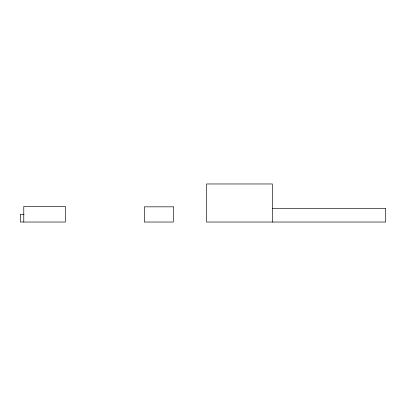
<?xml version="1.0" encoding="UTF-8"?>
<svg xmlns="http://www.w3.org/2000/svg" width="406" height="406" viewBox="0 0 406 406"><rect width="100%" height="100%" fill="white"/><g stroke="black" fill="none" stroke-linecap="round" stroke-linejoin="round"><path stroke-width="0.61" d="M272.477 208.324L385.7 208.324L385.7 222.031L206.563 222.031L206.563 183.969L272.375 183.969L272.375 222.031M24.066 214.277L20.3 214.277L20.3 222.031L65.361 222.031L65.361 206.415L23.776 206.415L23.776 222.031M173.301 206.837L144.338 206.837L144.338 222.031L173.301 222.031L173.301 206.837"/></g></svg>
